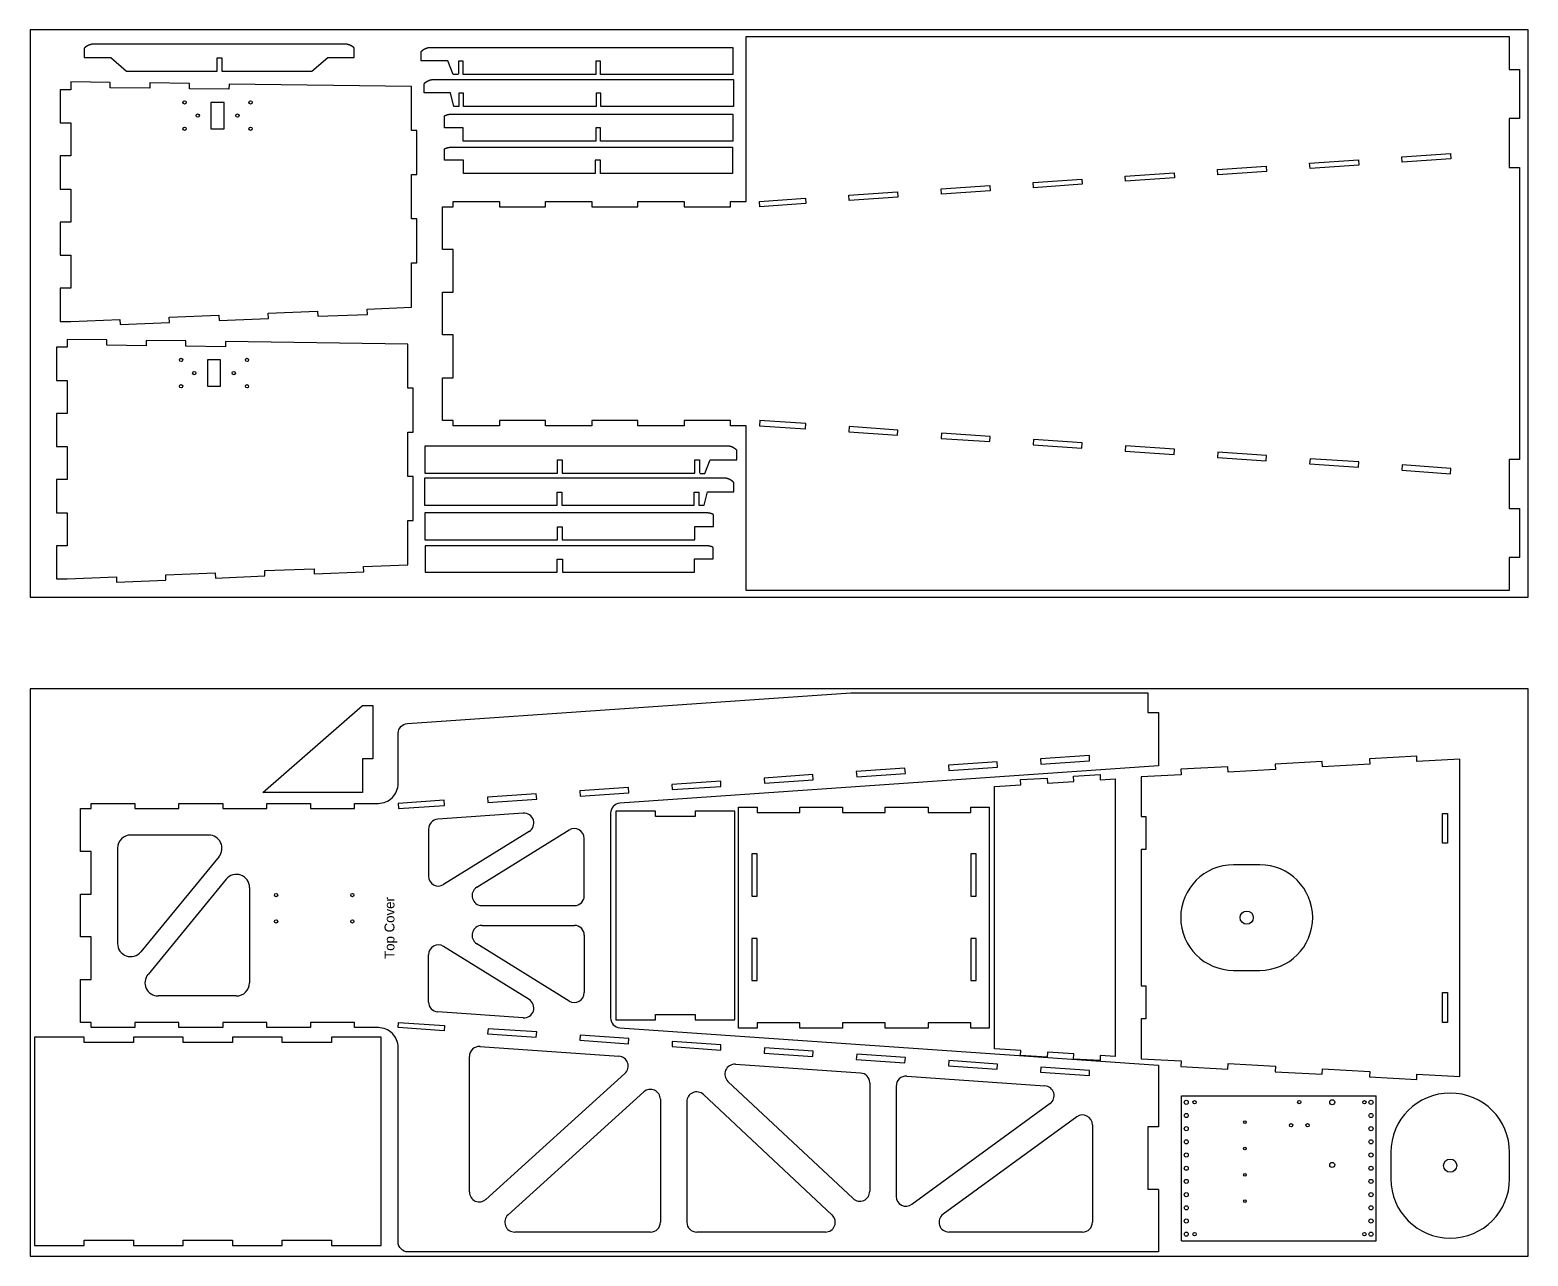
# Model space of a CAD drawing. Header units: inches. Extents: x -572 to -437, y -715 to -380.
# Drawn here: x -571.7 to -458.2, y -563.1 to -470.2 of the extents above; entities that cross this region are included whole.
import ezdxf

# ---------------------------------------------------------------- set-up
doc = ezdxf.new("R2010")
doc.units = ezdxf.units.IN
doc.header["$MEASUREMENT"] = 0
doc.layers.add('pic', color=1, linetype='Continuous')

msp = doc.modelspace()

# ---------------------------------------------------------------- linework, layer by layer
at = {"color": 7, "linetype": 'Continuous', "lineweight": 25}
for p, q in [((-534.31, -529.56), (-540.79, -530.01)), ((-541.49, -530.76), (-541.49, -534.33)), ((-533.86, -530.94), (-540.35, -534.97)), ((-530.84, -530.83), (-537.83, -535.18)), ((-565.05, -532.21), (-565.05, -539.43)), ((-558.14, -531.21), (-564.05, -531.21)), ((-529.69, -535.81), (-529.69, -531.47)), ((-557.36, -532.85), (-563.28, -540.07)), ((-556.83, -534.56), (-562.74, -541.78)), ((-555.05, -535.19), (-555.05, -542.41)), ((-537.44, -536.56), (-530.44, -536.56)), ((-537.44, -538.06), (-530.44, -538.06)), ((-529.69, -538.81), (-529.69, -543.16)), ((-533.86, -543.68), (-540.35, -539.66)), ((-530.84, -543.8), (-537.83, -539.45)), ((-541.49, -543.87), (-541.49, -540.29)), ((-556.05, -543.41), (-561.97, -543.41)), ((-534.31, -545.07), (-540.79, -544.62)), ((-538.39, -558.27), (-538.39, -547.99)), ((-537.59, -547.25), (-527.06, -547.98)), ((-526.61, -549.28), (-537.14, -558.83)), ((-518.24, -548.59), (-508.76, -549.25)), ((-509.32, -558.76), (-518.8, -549.89)), ((-508.06, -550), (-508.06, -558.22)), ((-506.06, -550.24), (-506.06, -558.6)), ((-505.26, -549.49), (-494.79, -550.22)), ((-525.18, -550.68), (-535.46, -560.01)), ((-523.92, -551.24), (-523.92, -560.56)), ((-521.92, -551.43), (-521.92, -560.56)), ((-510.91, -560.02), (-520.66, -550.89)), ((-494.4, -551.57), (-504.87, -559.21)), ((-484.45, -550.97), (-469.7, -550.97)), ((-484.45, -561.97), (-484.45, -550.97)), ((-469.7, -561.97), (-469.7, -550.97)), ((-492.38, -552.58), (-502.5, -559.96)), ((-491.19, -553.18), (-491.19, -560.56)), ((-486.19, -558.08), (-486.99, -558.08)), ((-524.67, -561.31), (-534.96, -561.31)), ((-511.42, -561.31), (-521.17, -561.31)), ((-491.94, -561.31), (-502.06, -561.31)), ((-484.45, -561.97), (-469.7, -561.97))]:
    msp.add_line(p, q, dxfattribs=at)
for points in [[(-459.62, -510.18), (-459.62, -512.68), (-517.42, -512.68), (-517.42, -500.18), (-518.62, -500.18), (-518.62, -499.78), (-522.12, -499.78), (-522.12, -500.18), (-525.62, -500.18), (-525.62, -499.78), (-529.12, -499.78), (-529.12, -500.18), (-532.62, -500.18), (-532.62, -499.78), (-536.12, -499.78), (-536.12, -500.18), (-539.62, -500.18), (-539.62, -499.78), (-540.42, -499.78), (-540.42, -496.54), (-539.62, -496.54), (-539.62, -493.3), (-540.42, -493.3), (-540.42, -490.06), (-539.62, -490.06), (-539.62, -486.82), (-540.42, -486.82), (-540.42, -483.58), (-539.62, -483.58), (-539.62, -483.18), (-536.12, -483.18), (-536.12, -483.58), (-532.62, -483.58), (-532.62, -483.18), (-529.12, -483.18), (-529.12, -483.58), (-525.62, -483.58), (-525.62, -483.18), (-522.12, -483.18), (-522.12, -483.58), (-518.62, -483.58), (-518.62, -483.18), (-517.42, -483.18), (-517.42, -470.68), (-459.62, -470.68), (-459.62, -473.18), (-458.82, -473.18), (-458.82, -476.9), (-459.62, -476.9), (-459.62, -480.62), (-458.82, -480.62), (-458.82, -502.74), (-459.62, -502.74), (-459.62, -506.46), (-458.82, -506.46), (-458.82, -510.18)], [(-557.51, -473.3), (-557.51, -472.3), (-557.16, -472.3), (-557.16, -473.3), (-550.34, -473.3), (-549.12, -472.28), (-547.11, -472.28), (-547.11, -471.56), (-547.12, -471.55), (-547.12, -471.55), (-547.12, -471.55), (-547.13, -471.54), (-547.13, -471.54), (-547.13, -471.54), (-547.13, -471.54), (-547.13, -471.54), (-547.14, -471.53), (-547.14, -471.53), (-547.14, -471.53), (-547.14, -471.53), (-547.15, -471.52), (-547.15, -471.52), (-547.15, -471.52), (-547.15, -471.52), (-547.16, -471.52), (-547.16, -471.51), (-547.16, -471.51), (-547.16, -471.51), (-547.17, -471.51), (-547.17, -471.51), (-547.17, -471.5), (-547.17, -471.5), (-547.18, -471.5), (-547.18, -471.5), (-547.18, -471.49), (-547.18, -471.49), (-547.19, -471.49), (-547.19, -471.49), (-547.19, -471.49), (-547.19, -471.48), (-547.2, -471.48), (-547.2, -471.48), (-547.2, -471.48), (-547.2, -471.48), (-547.21, -471.47), (-547.21, -471.47), (-547.21, -471.47), (-547.21, -471.47), (-547.22, -471.47), (-547.22, -471.46), (-547.22, -471.46), (-547.23, -471.46), (-547.23, -471.46), (-547.23, -471.46), (-547.23, -471.45), (-547.24, -471.45), (-547.24, -471.45), (-547.24, -471.45), (-547.24, -471.45), (-547.25, -471.45), (-547.25, -471.44), (-547.25, -471.44), (-547.25, -471.44), (-547.26, -471.44), (-547.26, -471.44), (-547.26, -471.43), (-547.27, -471.43), (-547.27, -471.43), (-547.27, -471.43), (-547.27, -471.43), (-547.28, -471.43), (-547.28, -471.42), (-547.28, -471.42), (-547.28, -471.42), (-547.29, -471.42), (-547.29, -471.42), (-547.29, -471.41), (-547.3, -471.41), (-547.3, -471.41), (-547.3, -471.41), (-547.3, -471.41), (-547.31, -471.41), (-547.31, -471.4), (-547.31, -471.4), (-547.31, -471.4), (-547.32, -471.4), (-547.32, -471.4), (-547.32, -471.4), (-547.33, -471.39), (-547.33, -471.39), (-547.33, -471.39), (-547.33, -471.39), (-547.34, -471.39), (-547.34, -471.39), (-547.34, -471.39), (-547.35, -471.38), (-547.35, -471.38), (-547.35, -471.38), (-547.35, -471.38), (-547.36, -471.38), (-547.36, -471.38), (-547.36, -471.37), (-547.37, -471.37), (-547.37, -471.37), (-547.37, -471.37), (-547.38, -471.37), (-547.38, -471.37), (-547.38, -471.37), (-547.38, -471.36), (-547.39, -471.36), (-547.39, -471.36), (-547.39, -471.36), (-547.4, -471.36), (-547.4, -471.36), (-547.4, -471.36), (-547.4, -471.35), (-547.41, -471.35), (-547.41, -471.35), (-547.41, -471.35), (-547.42, -471.35), (-547.42, -471.35), (-547.42, -471.35), (-547.43, -471.35), (-547.43, -471.34), (-547.43, -471.34), (-547.43, -471.34), (-547.44, -471.34), (-547.44, -471.34), (-547.45, -471.34), (-547.45, -471.33), (-547.46, -471.33), (-547.46, -471.33), (-547.47, -471.33), (-547.48, -471.32), (-547.48, -471.32), (-547.49, -471.32), (-547.49, -471.32), (-547.5, -471.32), (-547.51, -471.31), (-547.51, -471.31), (-547.52, -471.31), (-547.53, -471.31), (-547.53, -471.31), (-547.54, -471.3), (-547.54, -471.3), (-547.55, -471.3), (-547.56, -471.3), (-547.56, -471.3), (-547.57, -471.29), (-547.58, -471.29), (-547.58, -471.29), (-547.59, -471.29), (-547.59, -471.29), (-547.6, -471.29), (-547.61, -471.28), (-547.61, -471.28), (-547.62, -471.28), (-547.63, -471.28), (-547.63, -471.28), (-547.64, -471.28), (-547.65, -471.28), (-547.65, -471.27), (-547.66, -471.27), (-547.66, -471.27), (-547.67, -471.27), (-547.68, -471.27), (-547.68, -471.27), (-547.69, -471.27), (-547.7, -471.27), (-547.7, -471.27), (-547.71, -471.27), (-547.72, -471.26), (-547.72, -471.26), (-547.73, -471.26), (-547.73, -471.26), (-547.73, -471.26), (-547.74, -471.26), (-547.74, -471.26), (-547.75, -471.26), (-547.75, -471.26), (-547.76, -471.26), (-547.77, -471.26), (-547.77, -471.26), (-547.78, -471.26), (-547.79, -471.26), (-547.79, -471.26), (-547.8, -471.26), (-547.81, -471.26), (-547.81, -471.26), (-547.82, -471.25), (-547.83, -471.25), (-547.83, -471.25), (-547.84, -471.25), (-547.85, -471.25), (-547.85, -471.25), (-547.86, -471.25), (-547.87, -471.25), (-547.87, -471.25), (-566.8, -471.25), (-566.81, -471.25), (-566.82, -471.25), (-566.82, -471.25), (-566.83, -471.25), (-566.84, -471.25), (-566.84, -471.25), (-566.85, -471.25), (-566.86, -471.25), (-566.86, -471.26), (-566.87, -471.26), (-566.87, -471.26), (-566.88, -471.26), (-566.88, -471.26), (-566.88, -471.26), (-566.89, -471.26), (-566.89, -471.26), (-566.89, -471.26), (-566.9, -471.26), (-566.9, -471.26), (-566.9, -471.26), (-566.91, -471.26), (-566.91, -471.26), (-566.91, -471.26), (-566.92, -471.26), (-566.92, -471.26), (-566.92, -471.26), (-566.93, -471.26), (-566.93, -471.26), (-566.93, -471.26), (-566.94, -471.26), (-566.94, -471.26), (-566.94, -471.26), (-566.95, -471.26), (-566.95, -471.26), (-566.95, -471.26), (-566.96, -471.26), (-566.96, -471.26), (-566.96, -471.26), (-566.97, -471.27), (-566.97, -471.27), (-566.97, -471.27), (-566.98, -471.27), (-566.98, -471.27), (-566.98, -471.27), (-566.98, -471.27), (-566.99, -471.27), (-566.99, -471.27), (-566.99, -471.27), (-567, -471.27), (-567, -471.27), (-567, -471.27), (-567.01, -471.27), (-567.01, -471.27), (-567.01, -471.27), (-567.02, -471.27), (-567.02, -471.27), (-567.02, -471.28), (-567.03, -471.28), (-567.03, -471.28), (-567.03, -471.28), (-567.04, -471.28), (-567.04, -471.28), (-567.04, -471.28), (-567.05, -471.28), (-567.05, -471.28), (-567.05, -471.28), (-567.06, -471.28), (-567.06, -471.28), (-567.06, -471.28), (-567.07, -471.28), (-567.07, -471.29), (-567.07, -471.29), (-567.08, -471.29), (-567.08, -471.29), (-567.08, -471.29), (-567.09, -471.29), (-567.09, -471.29), (-567.09, -471.29), (-567.1, -471.29), (-567.1, -471.29), (-567.1, -471.29), (-567.11, -471.29), (-567.11, -471.3), (-567.11, -471.3), (-567.12, -471.3), (-567.12, -471.3), (-567.12, -471.3), (-567.13, -471.3), (-567.13, -471.3), (-567.13, -471.3), (-567.14, -471.3), (-567.14, -471.3), (-567.14, -471.31), (-567.14, -471.31), (-567.15, -471.31), (-567.15, -471.31), (-567.15, -471.31), (-567.16, -471.31), (-567.16, -471.31), (-567.16, -471.31), (-567.17, -471.31), (-567.17, -471.31), (-567.17, -471.32), (-567.18, -471.32), (-567.18, -471.32), (-567.18, -471.32), (-567.19, -471.32), (-567.19, -471.32), (-567.19, -471.32), (-567.2, -471.32), (-567.2, -471.32), (-567.2, -471.33), (-567.21, -471.33), (-567.21, -471.33), (-567.21, -471.33), (-567.21, -471.33), (-567.22, -471.33), (-567.22, -471.33), (-567.22, -471.33), (-567.23, -471.34), (-567.23, -471.34), (-567.23, -471.34), (-567.24, -471.34), (-567.24, -471.34), (-567.24, -471.34), (-567.25, -471.34), (-567.25, -471.35), (-567.25, -471.35), (-567.26, -471.35), (-567.26, -471.35), (-567.26, -471.35), (-567.26, -471.35), (-567.27, -471.35), (-567.27, -471.35), (-567.27, -471.36), (-567.28, -471.36), (-567.28, -471.36), (-567.28, -471.36), (-567.29, -471.36), (-567.29, -471.36), (-567.29, -471.36), (-567.29, -471.37), (-567.3, -471.37), (-567.3, -471.37), (-567.3, -471.37), (-567.31, -471.37), (-567.31, -471.37), (-567.31, -471.38), (-567.32, -471.38), (-567.32, -471.38), (-567.32, -471.38), (-567.32, -471.38), (-567.33, -471.38), (-567.33, -471.39), (-567.33, -471.39), (-567.34, -471.39), (-567.34, -471.39), (-567.34, -471.39), (-567.35, -471.39), (-567.35, -471.39), (-567.35, -471.4), (-567.35, -471.4), (-567.36, -471.4), (-567.36, -471.4), (-567.36, -471.4), (-567.37, -471.41), (-567.37, -471.41), (-567.37, -471.41), (-567.37, -471.41), (-567.38, -471.41), (-567.38, -471.41), (-567.38, -471.42), (-567.39, -471.42), (-567.39, -471.42), (-567.39, -471.42), (-567.39, -471.42), (-567.4, -471.42), (-567.4, -471.43), (-567.4, -471.43), (-567.41, -471.43), (-567.41, -471.43), (-567.41, -471.43), (-567.41, -471.44), (-567.42, -471.44), (-567.42, -471.44), (-567.42, -471.44), (-567.43, -471.44), (-567.43, -471.45), (-567.43, -471.45), (-567.43, -471.45), (-567.44, -471.45), (-567.44, -471.45), (-567.44, -471.46), (-567.44, -471.46), (-567.45, -471.46), (-567.45, -471.46), (-567.45, -471.46), (-567.46, -471.47), (-567.46, -471.47), (-567.46, -471.47), (-567.46, -471.47), (-567.47, -471.47), (-567.47, -471.48), (-567.47, -471.48), (-567.47, -471.48), (-567.48, -471.48), (-567.48, -471.48), (-567.48, -471.49), (-567.48, -471.49), (-567.49, -471.49), (-567.49, -471.49), (-567.49, -471.49), (-567.5, -471.5), (-567.5, -471.5), (-567.5, -471.5), (-567.5, -471.5), (-567.51, -471.51), (-567.51, -471.51), (-567.51, -471.51), (-567.51, -471.51), (-567.52, -471.51), (-567.52, -471.52), (-567.52, -471.52), (-567.52, -471.52), (-567.53, -471.52), (-567.53, -471.53), (-567.53, -471.53), (-567.53, -471.53), (-567.54, -471.53), (-567.54, -471.53), (-567.54, -471.54), (-567.54, -471.54), (-567.55, -471.54), (-567.55, -471.54), (-567.55, -471.55), (-567.55, -471.55), (-567.56, -471.55), (-567.56, -471.55), (-567.56, -471.56), (-567.56, -471.56), (-567.56, -471.56), (-567.57, -471.56), (-567.57, -471.57), (-567.57, -471.57), (-567.57, -471.57), (-567.58, -471.57), (-567.59, -471.58), (-567.59, -472.28), (-565.57, -472.28), (-564.36, -473.3)], [(-559.61, -474.64), (-559.6, -474.24), (-562.6, -474.2), (-562.6, -474.6), (-565.6, -474.56), (-565.6, -474.16), (-568.6, -474.12), (-568.6, -474.72), (-569.4, -474.72), (-569.4, -477.23), (-568.6, -477.23), (-568.6, -479.73), (-569.4, -479.73), (-569.4, -482.24), (-568.6, -482.24), (-568.6, -484.75), (-569.4, -484.75), (-569.4, -487.26), (-568.6, -487.26), (-568.6, -489.76), (-569.4, -489.76), (-569.4, -492.27), (-568.6, -492.27), (-564.87, -492.12), (-564.86, -492.52), (-561.11, -492.36), (-561.13, -491.96), (-557.38, -491.81), (-557.36, -492.2), (-553.62, -492.05), (-553.63, -491.65), (-549.89, -491.49), (-549.87, -491.89), (-546.12, -491.74), (-546.14, -491.34), (-542.78, -491.2), (-542.78, -487.84), (-542.38, -487.84), (-542.38, -484.5), (-542.78, -484.5), (-542.78, -481.15), (-542.38, -481.15), (-542.38, -477.81), (-542.78, -477.81), (-542.78, -474.47), (-556.6, -474.28), (-556.61, -474.68)], [(-539.18, -474.98), (-539.18, -475.98), (-539.57, -475.98), (-539.82, -474.96), (-541.82, -474.96), (-541.82, -474.27), (-541.82, -474.26), (-541.81, -474.26), (-541.81, -474.25), (-541.81, -474.25), (-541.81, -474.25), (-541.8, -474.25), (-541.8, -474.24), (-541.8, -474.24), (-541.8, -474.24), (-541.8, -474.24), (-541.79, -474.23), (-541.79, -474.23), (-541.79, -474.23), (-541.79, -474.23), (-541.78, -474.22), (-541.78, -474.22), (-541.78, -474.22), (-541.78, -474.22), (-541.77, -474.22), (-541.77, -474.21), (-541.77, -474.21), (-541.77, -474.21), (-541.77, -474.21), (-541.76, -474.2), (-541.76, -474.2), (-541.76, -474.2), (-541.76, -474.2), (-541.75, -474.19), (-541.75, -474.19), (-541.75, -474.19), (-541.75, -474.19), (-541.74, -474.19), (-541.74, -474.18), (-541.74, -474.18), (-541.74, -474.18), (-541.73, -474.18), (-541.73, -474.17), (-541.73, -474.17), (-541.73, -474.17), (-541.72, -474.17), (-541.72, -474.17), (-541.72, -474.16), (-541.72, -474.16), (-541.71, -474.16), (-541.71, -474.16), (-541.71, -474.16), (-541.71, -474.15), (-541.7, -474.15), (-541.7, -474.15), (-541.7, -474.15), (-541.7, -474.15), (-541.69, -474.14), (-541.69, -474.14), (-541.69, -474.14), (-541.69, -474.14), (-541.68, -474.14), (-541.68, -474.13), (-541.68, -474.13), (-541.67, -474.13), (-541.67, -474.13), (-541.67, -474.13), (-541.67, -474.12), (-541.66, -474.12), (-541.66, -474.12), (-541.66, -474.12), (-541.66, -474.12), (-541.65, -474.11), (-541.65, -474.11), (-541.65, -474.11), (-541.65, -474.11), (-541.64, -474.11), (-541.64, -474.1), (-541.64, -474.1), (-541.63, -474.1), (-541.63, -474.1), (-541.63, -474.1), (-541.63, -474.09), (-541.62, -474.09), (-541.62, -474.09), (-541.62, -474.09), (-541.62, -474.09), (-541.61, -474.09), (-541.61, -474.08), (-541.61, -474.08), (-541.6, -474.08), (-541.6, -474.08), (-541.6, -474.08), (-541.6, -474.08), (-541.59, -474.07), (-541.59, -474.07), (-541.59, -474.07), (-541.58, -474.07), (-541.58, -474.07), (-541.58, -474.07), (-541.58, -474.06), (-541.57, -474.06), (-541.57, -474.06), (-541.57, -474.06), (-541.56, -474.06), (-541.56, -474.06), (-541.56, -474.05), (-541.56, -474.05), (-541.55, -474.05), (-541.55, -474.05), (-541.55, -474.05), (-541.54, -474.05), (-541.54, -474.04), (-541.54, -474.04), (-541.54, -474.04), (-541.53, -474.04), (-541.53, -474.04), (-541.53, -474.04), (-541.52, -474.04), (-541.52, -474.03), (-541.52, -474.03), (-541.52, -474.03), (-541.51, -474.03), (-541.51, -474.03), (-541.51, -474.03), (-541.5, -474.03), (-541.5, -474.02), (-541.5, -474.02), (-541.49, -474.02), (-541.49, -474.02), (-541.49, -474.02), (-541.49, -474.02), (-541.48, -474.02), (-541.48, -474.01), (-541.48, -474.01), (-541.47, -474.01), (-541.47, -474.01), (-541.47, -474.01), (-541.46, -474.01), (-541.46, -474.01), (-541.46, -474), (-541.46, -474), (-541.45, -474), (-541.45, -474), (-541.45, -474), (-541.44, -474), (-541.44, -474), (-541.44, -474), (-541.43, -474), (-541.43, -473.99), (-541.43, -473.99), (-541.42, -473.99), (-541.42, -473.99), (-541.42, -473.99), (-541.42, -473.99), (-541.41, -473.99), (-541.41, -473.99), (-541.41, -473.98), (-541.4, -473.98), (-541.4, -473.98), (-541.4, -473.98), (-541.39, -473.98), (-541.39, -473.98), (-541.39, -473.98), (-541.38, -473.98), (-541.38, -473.98), (-541.38, -473.98), (-541.37, -473.97), (-541.37, -473.97), (-541.37, -473.97), (-541.37, -473.97), (-541.36, -473.97), (-541.36, -473.97), (-541.36, -473.97), (-541.35, -473.97), (-541.35, -473.97), (-541.35, -473.97), (-541.34, -473.96), (-541.34, -473.96), (-541.34, -473.96), (-541.33, -473.96), (-541.33, -473.96), (-541.33, -473.96), (-541.32, -473.96), (-541.32, -473.96), (-541.32, -473.96), (-541.31, -473.96), (-541.31, -473.96), (-541.31, -473.96), (-541.3, -473.95), (-541.3, -473.95), (-541.3, -473.95), (-541.3, -473.95), (-541.29, -473.95), (-541.29, -473.95), (-541.29, -473.95), (-541.28, -473.95), (-541.28, -473.95), (-541.28, -473.95), (-541.27, -473.95), (-541.27, -473.95), (-541.27, -473.95), (-541.26, -473.95), (-541.26, -473.94), (-541.26, -473.94), (-541.25, -473.94), (-541.25, -473.94), (-541.25, -473.94), (-541.24, -473.94), (-541.24, -473.94), (-541.24, -473.94), (-541.23, -473.94), (-541.23, -473.94), (-541.23, -473.94), (-541.22, -473.94), (-541.22, -473.94), (-541.22, -473.94), (-541.21, -473.94), (-541.21, -473.94), (-541.21, -473.94), (-541.2, -473.94), (-541.2, -473.94), (-541.2, -473.93), (-541.19, -473.93), (-541.19, -473.93), (-541.19, -473.93), (-541.18, -473.93), (-541.18, -473.93), (-541.18, -473.93), (-541.17, -473.93), (-541.17, -473.93), (-541.17, -473.93), (-541.17, -473.93), (-541.16, -473.93), (-541.16, -473.93), (-541.16, -473.93), (-541.15, -473.93), (-541.15, -473.93), (-541.15, -473.93), (-541.14, -473.93), (-541.14, -473.93), (-541.14, -473.93), (-541.13, -473.93), (-541.13, -473.93), (-541.13, -473.93), (-541.12, -473.93), (-541.12, -473.93), (-541.12, -473.93), (-541.11, -473.93), (-541.11, -473.93), (-541.11, -473.93), (-541.1, -473.93), (-541.1, -473.93), (-541.1, -473.93), (-541.09, -473.93), (-541.09, -473.93), (-541.09, -473.93), (-541.08, -473.93), (-541.08, -473.93), (-541.08, -473.93), (-541.07, -473.93), (-541.07, -473.93), (-518.38, -473.93), (-518.38, -475.98), (-528.43, -475.98), (-528.43, -474.98), (-528.78, -474.98), (-528.78, -475.98), (-538.83, -475.98), (-538.83, -474.98)], [(-557.97, -475.67), (-557.97, -477.67), (-556.97, -477.67), (-556.97, -475.67)], [(-528.82, -477.61), (-528.82, -478.61), (-538.87, -478.61), (-538.87, -477.59), (-540.29, -477.59), (-540.29, -476.7), (-540.28, -476.69), (-540.27, -476.69), (-540.27, -476.69), (-540.27, -476.69), (-540.26, -476.68), (-540.26, -476.68), (-540.25, -476.68), (-540.25, -476.68), (-540.25, -476.68), (-540.24, -476.68), (-540.24, -476.67), (-540.24, -476.67), (-540.23, -476.67), (-540.23, -476.67), (-540.23, -476.67), (-540.22, -476.66), (-540.22, -476.66), (-540.21, -476.66), (-540.21, -476.66), (-540.21, -476.66), (-540.2, -476.65), (-540.2, -476.65), (-540.2, -476.65), (-540.19, -476.65), (-540.19, -476.65), (-540.18, -476.65), (-540.18, -476.64), (-540.18, -476.64), (-540.17, -476.64), (-540.17, -476.64), (-540.16, -476.64), (-540.16, -476.64), (-540.16, -476.64), (-540.15, -476.63), (-540.15, -476.63), (-540.15, -476.63), (-540.14, -476.63), (-540.14, -476.63), (-540.13, -476.63), (-540.13, -476.62), (-540.13, -476.62), (-540.12, -476.62), (-540.12, -476.62), (-540.11, -476.62), (-540.11, -476.62), (-540.11, -476.62), (-540.1, -476.61), (-540.1, -476.61), (-540.09, -476.61), (-540.09, -476.61), (-540.09, -476.61), (-540.08, -476.61), (-540.08, -476.61), (-540.08, -476.61), (-540.07, -476.6), (-540.07, -476.6), (-540.06, -476.6), (-540.06, -476.6), (-540.06, -476.6), (-540.05, -476.6), (-540.05, -476.6), (-540.04, -476.6), (-540.04, -476.6), (-540.04, -476.59), (-540.03, -476.59), (-540.03, -476.59), (-540.02, -476.59), (-540.02, -476.59), (-540.02, -476.59), (-540.01, -476.59), (-540.01, -476.59), (-540, -476.59), (-540, -476.59), (-540, -476.58), (-539.99, -476.58), (-539.99, -476.58), (-539.98, -476.58), (-539.98, -476.58), (-539.97, -476.58), (-539.97, -476.58), (-539.97, -476.58), (-539.96, -476.58), (-539.96, -476.58), (-539.95, -476.58), (-539.95, -476.58), (-539.95, -476.57), (-539.94, -476.57), (-539.94, -476.57), (-539.93, -476.57), (-539.93, -476.57), (-539.93, -476.57), (-539.92, -476.57), (-539.92, -476.57), (-539.91, -476.57), (-539.91, -476.57), (-539.91, -476.57), (-539.9, -476.57), (-539.9, -476.57), (-539.89, -476.57), (-539.89, -476.57), (-539.88, -476.57), (-539.88, -476.57), (-539.88, -476.56), (-539.87, -476.56), (-539.87, -476.56), (-539.86, -476.56), (-539.86, -476.56), (-539.86, -476.56), (-539.85, -476.56), (-539.85, -476.56), (-539.84, -476.56), (-539.84, -476.56), (-539.83, -476.56), (-539.83, -476.56), (-539.83, -476.56), (-539.82, -476.56), (-539.82, -476.56), (-539.81, -476.56), (-539.81, -476.56), (-539.81, -476.56), (-539.8, -476.56), (-539.8, -476.56), (-539.79, -476.56), (-539.79, -476.56), (-539.78, -476.56), (-539.78, -476.56), (-539.78, -476.56), (-539.77, -476.56), (-518.42, -476.56), (-518.42, -478.61), (-528.47, -478.61), (-528.47, -477.61)], [(-528.85, -480.06), (-528.85, -481.06), (-538.85, -481.06), (-538.85, -480.04), (-540.27, -480.04), (-540.27, -479.19), (-540.26, -479.19), (-540.26, -479.19), (-540.26, -479.19), (-540.25, -479.19), (-540.25, -479.18), (-540.25, -479.18), (-540.24, -479.18), (-540.24, -479.18), (-540.24, -479.18), (-540.23, -479.18), (-540.23, -479.17), (-540.22, -479.17), (-540.22, -479.17), (-540.22, -479.17), (-540.21, -479.17), (-540.21, -479.16), (-540.21, -479.16), (-540.2, -479.16), (-540.2, -479.16), (-540.2, -479.16), (-540.19, -479.16), (-540.19, -479.15), (-540.18, -479.15), (-540.18, -479.15), (-540.18, -479.15), (-540.17, -479.15), (-540.17, -479.15), (-540.17, -479.14), (-540.16, -479.14), (-540.16, -479.14), (-540.16, -479.14), (-540.15, -479.14), (-540.15, -479.14), (-540.14, -479.13), (-540.14, -479.13), (-540.14, -479.13), (-540.13, -479.13), (-540.13, -479.13), (-540.13, -479.13), (-540.12, -479.13), (-540.12, -479.12), (-540.11, -479.12), (-540.11, -479.12), (-540.11, -479.12), (-540.1, -479.12), (-540.1, -479.12), (-540.09, -479.12), (-540.09, -479.11), (-540.09, -479.11), (-540.08, -479.11), (-540.08, -479.11), (-540.08, -479.11), (-540.07, -479.11), (-540.07, -479.11), (-540.06, -479.11), (-540.06, -479.1), (-540.06, -479.1), (-540.05, -479.1), (-540.05, -479.1), (-540.04, -479.1), (-540.04, -479.1), (-540.04, -479.1), (-540.03, -479.1), (-540.03, -479.1), (-540.02, -479.09), (-540.02, -479.09), (-540.02, -479.09), (-540.01, -479.09), (-540.01, -479.09), (-540.01, -479.09), (-540, -479.09), (-540, -479.09), (-539.99, -479.09), (-539.99, -479.09), (-539.99, -479.09), (-539.98, -479.08), (-539.98, -479.08), (-539.97, -479.08), (-539.97, -479.08), (-539.97, -479.08), (-539.96, -479.08), (-539.96, -479.08), (-539.95, -479.08), (-539.95, -479.08), (-539.95, -479.08), (-539.94, -479.08), (-539.94, -479.08), (-539.93, -479.08), (-539.93, -479.07), (-539.93, -479.07), (-539.92, -479.07), (-539.92, -479.07), (-539.91, -479.07), (-539.91, -479.07), (-539.91, -479.07), (-539.9, -479.07), (-539.9, -479.07), (-539.89, -479.07), (-539.89, -479.07), (-539.89, -479.07), (-539.88, -479.07), (-539.88, -479.07), (-539.87, -479.07), (-539.87, -479.07), (-539.87, -479.07), (-539.86, -479.07), (-539.86, -479.07), (-539.85, -479.07), (-539.85, -479.07), (-539.85, -479.07), (-539.84, -479.06), (-539.84, -479.06), (-539.83, -479.06), (-539.83, -479.06), (-539.83, -479.06), (-539.82, -479.06), (-539.82, -479.06), (-539.81, -479.06), (-539.81, -479.06), (-539.8, -479.06), (-539.8, -479.06), (-539.8, -479.06), (-539.79, -479.06), (-539.79, -479.06), (-539.78, -479.06), (-539.78, -479.06), (-539.78, -479.06), (-539.77, -479.06), (-518.45, -479.06), (-518.45, -481.06), (-528.45, -481.06), (-528.45, -480.06)], [(-474.7, -480.68), (-474.73, -480.29), (-471.04, -480.03), (-471.01, -480.43)], [(-467.75, -479.8), (-464.06, -479.54), (-464.03, -479.94), (-467.72, -480.2)], [(-488.67, -481.65), (-488.7, -481.26), (-485, -481), (-484.97, -481.4)], [(-481.71, -480.77), (-478.02, -480.51), (-477.99, -480.91), (-481.68, -481.17)], [(-502.63, -482.62), (-502.66, -482.23), (-498.97, -481.97), (-498.94, -482.37)], [(-495.65, -482.14), (-495.68, -481.74), (-491.98, -481.48), (-491.96, -481.88)], [(-509.62, -483.11), (-509.64, -482.71), (-505.95, -482.45), (-505.92, -482.85)], [(-559.88, -494.16), (-559.87, -493.76), (-562.88, -493.72), (-562.88, -494.12), (-565.87, -494.08), (-565.87, -493.68), (-568.87, -493.64), (-568.87, -494.24), (-569.67, -494.24), (-569.67, -496.75), (-568.87, -496.75), (-568.87, -499.26), (-569.67, -499.26), (-569.67, -501.76), (-568.87, -501.76), (-568.87, -504.27), (-569.67, -504.27), (-569.67, -506.78), (-568.87, -506.78), (-568.87, -509.29), (-569.67, -509.29), (-569.67, -511.79), (-568.87, -511.79), (-565.14, -511.64), (-565.13, -512.04), (-561.38, -511.88), (-561.4, -511.48), (-557.65, -511.33), (-557.63, -511.73), (-553.89, -511.57), (-553.9, -511.17), (-550.16, -511.02), (-550.14, -511.42), (-546.39, -511.26), (-546.41, -510.86), (-543.05, -510.72), (-543.05, -507.36), (-542.65, -507.36), (-542.65, -504.02), (-543.05, -504.02), (-543.05, -500.68), (-542.65, -500.68), (-542.65, -497.33), (-543.05, -497.33), (-543.05, -493.99), (-556.87, -493.8), (-556.88, -494.2)], [(-558.24, -495.19), (-558.24, -497.19), (-557.24, -497.19), (-557.24, -495.19)], [(-509.62, -500.25), (-509.64, -500.65), (-505.95, -500.91), (-505.92, -500.51)], [(-502.63, -500.74), (-502.66, -501.14), (-498.97, -501.39), (-498.94, -500.99)], [(-495.65, -501.22), (-495.68, -501.62), (-491.98, -501.88), (-491.96, -501.48)], [(-488.67, -501.71), (-488.7, -502.11), (-485, -502.36), (-484.97, -501.96)], [(-481.71, -502.59), (-478.02, -502.85), (-477.99, -502.45), (-481.68, -502.19)], [(-474.7, -502.68), (-474.73, -503.08), (-471.04, -503.33), (-471.01, -502.93)], [(-467.75, -503.56), (-464.06, -503.82), (-464.03, -503.42), (-467.72, -503.16)], [(-521, -505.21), (-521, -506.21), (-520.61, -506.21), (-520.36, -505.19), (-518.36, -505.19), (-518.36, -504.5), (-518.36, -504.49), (-518.37, -504.49), (-518.37, -504.48), (-518.37, -504.48), (-518.37, -504.48), (-518.38, -504.48), (-518.38, -504.47), (-518.38, -504.47), (-518.38, -504.47), (-518.38, -504.47), (-518.39, -504.46), (-518.39, -504.46), (-518.39, -504.46), (-518.39, -504.46), (-518.4, -504.46), (-518.4, -504.45), (-518.4, -504.45), (-518.4, -504.45), (-518.41, -504.45), (-518.41, -504.44), (-518.41, -504.44), (-518.41, -504.44), (-518.42, -504.44), (-518.42, -504.43), (-518.42, -504.43), (-518.42, -504.43), (-518.42, -504.43), (-518.43, -504.43), (-518.43, -504.42), (-518.43, -504.42), (-518.43, -504.42), (-518.44, -504.42), (-518.44, -504.41), (-518.44, -504.41), (-518.44, -504.41), (-518.45, -504.41), (-518.45, -504.41), (-518.45, -504.4), (-518.45, -504.4), (-518.46, -504.4), (-518.46, -504.4), (-518.46, -504.39), (-518.46, -504.39), (-518.47, -504.39), (-518.47, -504.39), (-518.47, -504.39), (-518.47, -504.38), (-518.48, -504.38), (-518.48, -504.38), (-518.48, -504.38), (-518.48, -504.38), (-518.49, -504.37), (-518.49, -504.37), (-518.49, -504.37), (-518.5, -504.37), (-518.5, -504.37), (-518.5, -504.36), (-518.5, -504.36), (-518.51, -504.36), (-518.51, -504.36), (-518.51, -504.36), (-518.51, -504.35), (-518.52, -504.35), (-518.52, -504.35), (-518.52, -504.35), (-518.52, -504.35), (-518.53, -504.34), (-518.53, -504.34), (-518.53, -504.34), (-518.53, -504.34), (-518.54, -504.34), (-518.54, -504.33), (-518.54, -504.33), (-518.55, -504.33), (-518.55, -504.33), (-518.55, -504.33), (-518.55, -504.33), (-518.56, -504.32), (-518.56, -504.32), (-518.56, -504.32), (-518.56, -504.32), (-518.57, -504.32), (-518.57, -504.31), (-518.57, -504.31), (-518.58, -504.31), (-518.58, -504.31), (-518.58, -504.31), (-518.58, -504.31), (-518.59, -504.3), (-518.59, -504.3), (-518.59, -504.3), (-518.6, -504.3), (-518.6, -504.3), (-518.6, -504.3), (-518.6, -504.29), (-518.61, -504.29), (-518.61, -504.29), (-518.61, -504.29), (-518.62, -504.29), (-518.62, -504.29), (-518.62, -504.28), (-518.62, -504.28), (-518.63, -504.28), (-518.63, -504.28), (-518.63, -504.28), (-518.64, -504.28), (-518.64, -504.27), (-518.64, -504.27), (-518.64, -504.27), (-518.65, -504.27), (-518.65, -504.27), (-518.65, -504.27), (-518.66, -504.27), (-518.66, -504.26), (-518.66, -504.26), (-518.66, -504.26), (-518.67, -504.26), (-518.67, -504.26), (-518.67, -504.26), (-518.68, -504.26), (-518.68, -504.25), (-518.68, -504.25), (-518.69, -504.25), (-518.69, -504.25), (-518.69, -504.25), (-518.69, -504.25), (-518.7, -504.25), (-518.7, -504.24), (-518.7, -504.24), (-518.71, -504.24), (-518.71, -504.24), (-518.71, -504.24), (-518.72, -504.24), (-518.72, -504.24), (-518.72, -504.24), (-518.72, -504.23), (-518.73, -504.23), (-518.73, -504.23), (-518.73, -504.23), (-518.74, -504.23), (-518.74, -504.23), (-518.74, -504.23), (-518.75, -504.23), (-518.75, -504.22), (-518.75, -504.22), (-518.76, -504.22), (-518.76, -504.22), (-518.76, -504.22), (-518.76, -504.22), (-518.77, -504.22), (-518.77, -504.22), (-518.77, -504.22), (-518.78, -504.21), (-518.78, -504.21), (-518.78, -504.21), (-518.79, -504.21), (-518.79, -504.21), (-518.79, -504.21), (-518.8, -504.21), (-518.8, -504.21), (-518.8, -504.21), (-518.81, -504.2), (-518.81, -504.2), (-518.81, -504.2), (-518.81, -504.2), (-518.82, -504.2), (-518.82, -504.2), (-518.82, -504.2), (-518.83, -504.2), (-518.83, -504.2), (-518.83, -504.2), (-518.84, -504.2), (-518.84, -504.19), (-518.84, -504.19), (-518.85, -504.19), (-518.85, -504.19), (-518.85, -504.19), (-518.86, -504.19), (-518.86, -504.19), (-518.86, -504.19), (-518.87, -504.19), (-518.87, -504.19), (-518.87, -504.19), (-518.88, -504.19), (-518.88, -504.18), (-518.88, -504.18), (-518.88, -504.18), (-518.89, -504.18), (-518.89, -504.18), (-518.89, -504.18), (-518.9, -504.18), (-518.9, -504.18), (-518.9, -504.18), (-518.91, -504.18), (-518.91, -504.18), (-518.91, -504.18), (-518.92, -504.18), (-518.92, -504.18), (-518.92, -504.17), (-518.93, -504.17), (-518.93, -504.17), (-518.93, -504.17), (-518.94, -504.17), (-518.94, -504.17), (-518.94, -504.17), (-518.95, -504.17), (-518.95, -504.17), (-518.95, -504.17), (-518.96, -504.17), (-518.96, -504.17), (-518.96, -504.17), (-518.97, -504.17), (-518.97, -504.17), (-518.97, -504.17), (-518.98, -504.17), (-518.98, -504.17), (-518.98, -504.17), (-518.99, -504.17), (-518.99, -504.16), (-518.99, -504.16), (-519, -504.16), (-519, -504.16), (-519, -504.16), (-519.01, -504.16), (-519.01, -504.16), (-519.01, -504.16), (-519.02, -504.16), (-519.02, -504.16), (-519.02, -504.16), (-519.03, -504.16), (-519.03, -504.16), (-519.03, -504.16), (-519.03, -504.16), (-519.04, -504.16), (-519.04, -504.16), (-519.04, -504.16), (-519.05, -504.16), (-519.05, -504.16), (-519.05, -504.16), (-519.06, -504.16), (-519.06, -504.16), (-519.06, -504.16), (-519.07, -504.16), (-519.07, -504.16), (-519.07, -504.16), (-519.08, -504.16), (-519.08, -504.16), (-519.08, -504.16), (-519.09, -504.16), (-519.09, -504.16), (-519.09, -504.16), (-519.1, -504.16), (-519.1, -504.16), (-519.1, -504.16), (-519.11, -504.16), (-519.11, -504.16), (-541.8, -504.16), (-541.8, -506.21), (-531.75, -506.21), (-531.75, -505.21), (-531.4, -505.21), (-531.4, -506.21), (-521.35, -506.21), (-521.35, -505.21)], [(-531.36, -507.84), (-531.36, -508.84), (-521.31, -508.84), (-521.31, -507.82), (-519.89, -507.82), (-519.89, -506.93), (-519.9, -506.92), (-519.91, -506.92), (-519.91, -506.92), (-519.91, -506.92), (-519.92, -506.92), (-519.92, -506.91), (-519.93, -506.91), (-519.93, -506.91), (-519.93, -506.91), (-519.94, -506.91), (-519.94, -506.9), (-519.94, -506.9), (-519.95, -506.9), (-519.95, -506.9), (-519.96, -506.9), (-519.96, -506.89), (-519.96, -506.89), (-519.97, -506.89), (-519.97, -506.89), (-519.97, -506.89), (-519.98, -506.89), (-519.98, -506.88), (-519.99, -506.88), (-519.99, -506.88), (-519.99, -506.88), (-520, -506.88), (-520, -506.88), (-520, -506.87), (-520.01, -506.87), (-520.01, -506.87), (-520.02, -506.87), (-520.02, -506.87), (-520.02, -506.87), (-520.03, -506.86), (-520.03, -506.86), (-520.03, -506.86), (-520.04, -506.86), (-520.04, -506.86), (-520.05, -506.86), (-520.05, -506.86), (-520.05, -506.85), (-520.06, -506.85), (-520.06, -506.85), (-520.07, -506.85), (-520.07, -506.85), (-520.07, -506.85), (-520.08, -506.85), (-520.08, -506.84), (-520.09, -506.84), (-520.09, -506.84), (-520.09, -506.84), (-520.1, -506.84), (-520.1, -506.84), (-520.11, -506.84), (-520.11, -506.84), (-520.11, -506.83), (-520.12, -506.83), (-520.12, -506.83), (-520.12, -506.83), (-520.13, -506.83), (-520.13, -506.83), (-520.14, -506.83), (-520.14, -506.83), (-520.14, -506.82), (-520.15, -506.82), (-520.15, -506.82), (-520.16, -506.82), (-520.16, -506.82), (-520.16, -506.82), (-520.17, -506.82), (-520.17, -506.82), (-520.18, -506.82), (-520.18, -506.82), (-520.19, -506.81), (-520.19, -506.81), (-520.19, -506.81), (-520.2, -506.81), (-520.2, -506.81), (-520.21, -506.81), (-520.21, -506.81), (-520.21, -506.81), (-520.22, -506.81), (-520.22, -506.81), (-520.23, -506.81), (-520.23, -506.81), (-520.23, -506.81), (-520.24, -506.8), (-520.24, -506.8), (-520.25, -506.8), (-520.25, -506.8), (-520.25, -506.8), (-520.26, -506.8), (-520.26, -506.8), (-520.27, -506.8), (-520.27, -506.8), (-520.27, -506.8), (-520.28, -506.8), (-520.28, -506.8), (-520.29, -506.8), (-520.29, -506.8), (-520.3, -506.8), (-520.3, -506.8), (-520.3, -506.8), (-520.31, -506.8), (-520.31, -506.79), (-520.32, -506.79), (-520.32, -506.79), (-520.32, -506.79), (-520.33, -506.79), (-520.33, -506.79), (-520.34, -506.79), (-520.34, -506.79), (-520.35, -506.79), (-520.35, -506.79), (-520.35, -506.79), (-520.36, -506.79), (-520.36, -506.79), (-520.37, -506.79), (-520.37, -506.79), (-520.37, -506.79), (-520.38, -506.79), (-520.38, -506.79), (-520.39, -506.79), (-520.39, -506.79), (-520.4, -506.79), (-520.4, -506.79), (-520.4, -506.79), (-520.41, -506.79), (-541.76, -506.79), (-541.76, -508.84), (-531.71, -508.84), (-531.71, -507.84)], [(-531.33, -510.29), (-531.33, -511.29), (-521.33, -511.29), (-521.33, -510.27), (-519.91, -510.27), (-519.91, -509.43), (-519.92, -509.42), (-519.92, -509.42), (-519.92, -509.42), (-519.93, -509.42), (-519.93, -509.42), (-519.93, -509.41), (-519.94, -509.41), (-519.94, -509.41), (-519.94, -509.41), (-519.95, -509.41), (-519.95, -509.4), (-519.96, -509.4), (-519.96, -509.4), (-519.96, -509.4), (-519.97, -509.4), (-519.97, -509.39), (-519.97, -509.39), (-519.98, -509.39), (-519.98, -509.39), (-519.98, -509.39), (-519.99, -509.39), (-519.99, -509.38), (-520, -509.38), (-520, -509.38), (-520, -509.38), (-520.01, -509.38), (-520.01, -509.38), (-520.01, -509.37), (-520.02, -509.37), (-520.02, -509.37), (-520.03, -509.37), (-520.03, -509.37), (-520.03, -509.37), (-520.04, -509.37), (-520.04, -509.36), (-520.04, -509.36), (-520.05, -509.36), (-520.05, -509.36), (-520.06, -509.36), (-520.06, -509.36), (-520.06, -509.35), (-520.07, -509.35), (-520.07, -509.35), (-520.07, -509.35), (-520.08, -509.35), (-520.08, -509.35), (-520.09, -509.35), (-520.09, -509.35), (-520.09, -509.34), (-520.1, -509.34), (-520.1, -509.34), (-520.1, -509.34), (-520.11, -509.34), (-520.11, -509.34), (-520.12, -509.34), (-520.12, -509.34), (-520.12, -509.33), (-520.13, -509.33), (-520.13, -509.33), (-520.14, -509.33), (-520.14, -509.33), (-520.14, -509.33), (-520.15, -509.33), (-520.15, -509.33), (-520.16, -509.33), (-520.16, -509.32), (-520.16, -509.32), (-520.17, -509.32), (-520.17, -509.32), (-520.17, -509.32), (-520.18, -509.32), (-520.18, -509.32), (-520.19, -509.32), (-520.19, -509.32), (-520.19, -509.32), (-520.2, -509.32), (-520.2, -509.31), (-520.21, -509.31), (-520.21, -509.31), (-520.21, -509.31), (-520.22, -509.31), (-520.22, -509.31), (-520.23, -509.31), (-520.23, -509.31), (-520.23, -509.31), (-520.24, -509.31), (-520.24, -509.31), (-520.25, -509.31), (-520.25, -509.31), (-520.25, -509.3), (-520.26, -509.3), (-520.26, -509.3), (-520.27, -509.3), (-520.27, -509.3), (-520.27, -509.3), (-520.28, -509.3), (-520.28, -509.3), (-520.29, -509.3), (-520.29, -509.3), (-520.29, -509.3), (-520.3, -509.3), (-520.3, -509.3), (-520.31, -509.3), (-520.31, -509.3), (-520.31, -509.3), (-520.32, -509.3), (-520.32, -509.3), (-520.33, -509.3), (-520.33, -509.3), (-520.33, -509.3), (-520.34, -509.3), (-520.34, -509.3), (-520.35, -509.29), (-520.35, -509.29), (-520.36, -509.29), (-520.36, -509.29), (-520.36, -509.29), (-520.37, -509.29), (-520.37, -509.29), (-520.38, -509.29), (-520.38, -509.29), (-520.38, -509.29), (-520.39, -509.29), (-520.39, -509.29), (-520.4, -509.29), (-520.4, -509.29), (-520.4, -509.29), (-520.41, -509.29), (-541.73, -509.29), (-541.73, -511.29), (-531.73, -511.29), (-531.73, -510.29)], [(-491.42, -525.18), (-495.12, -525.43), (-495.09, -525.83), (-491.4, -525.58)], [(-463.34, -525.46), (-466.6, -525.64), (-466.62, -525.23), (-470.19, -525.43), (-470.17, -525.84), (-473.75, -526.04), (-473.77, -525.63), (-477.34, -525.83), (-477.32, -526.24), (-480.9, -526.44), (-480.92, -526.03), (-484.49, -526.23), (-484.47, -526.64), (-487.5, -526.81), (-487.5, -529.81), (-487.13, -529.81), (-487.13, -532.31), (-487.5, -532.31), (-487.5, -542.64), (-487.13, -542.64), (-487.13, -545.14), (-487.5, -545.14), (-487.5, -548.17), (-484.47, -548.33), (-484.49, -548.75), (-480.92, -548.95), (-480.9, -548.53), (-477.32, -548.73), (-477.34, -549.15), (-473.77, -549.35), (-473.75, -548.93), (-470.17, -549.13), (-470.19, -549.55), (-466.62, -549.75), (-466.6, -549.33), (-463.34, -549.52)], [(-512.37, -526.63), (-516.06, -526.89), (-516.04, -527.29), (-512.34, -527.03)], [(-505.39, -526.15), (-509.08, -526.4), (-509.05, -526.8), (-505.36, -526.55)], [(-498.41, -525.66), (-502.1, -525.92), (-502.07, -526.32), (-498.38, -526.06)], [(-490.59, -527.02), (-489.47, -526.95), (-489.47, -548), (-490.59, -547.93), (-490.61, -548.31), (-492.62, -548.19), (-492.6, -547.8), (-494.6, -547.67), (-494.62, -548.06), (-496.63, -547.93), (-496.61, -547.55), (-498.61, -547.42), (-498.61, -527.52), (-496.61, -527.4), (-496.63, -527.01), (-494.62, -526.89), (-494.6, -527.27), (-492.6, -527.15), (-492.62, -526.76), (-490.61, -526.63)], [(-526.34, -527.6), (-530.03, -527.86), (-530, -528.26), (-526.31, -528)], [(-519.35, -527.12), (-523.05, -527.37), (-523.02, -527.77), (-519.33, -527.52)], [(-543.79, -528.81), (-543.76, -529.21), (-540.27, -528.97), (-540.3, -528.57)], [(-533.32, -528.09), (-537.01, -528.34), (-536.99, -528.74), (-533.29, -528.49)], [(-521.29, -529.41), (-521.29, -529.81), (-524.29, -529.81), (-524.29, -529.41), (-527.29, -529.41), (-527.29, -545.21), (-524.29, -545.21), (-524.29, -544.81), (-521.29, -544.81), (-521.29, -545.21), (-518.29, -545.21), (-518.29, -529.41)], [(-464.29, -531.82), (-464.67, -531.82), (-464.67, -529.57), (-464.29, -529.57)], [(-516.6, -535.84), (-516.6, -532.64), (-517, -532.64), (-517, -535.84)], [(-500.4, -535.84), (-500, -535.84), (-500, -532.64), (-500.4, -532.64)], [(-516.6, -542.25), (-516.6, -539.05), (-517, -539.05), (-517, -542.25)], [(-500.4, -542.25), (-500, -542.25), (-500, -539.05), (-500.4, -539.05)], [(-464.29, -543.16), (-464.29, -545.41), (-464.67, -545.41), (-464.67, -543.16)], [(-533.32, -546.54), (-533.29, -546.14), (-536.98, -545.89), (-537.01, -546.28)], [(-548.83, -546.53), (-548.83, -546.93), (-552.58, -546.93), (-552.58, -546.53), (-556.33, -546.53), (-556.33, -546.93), (-560.08, -546.93), (-560.08, -546.53), (-563.83, -546.53), (-563.83, -546.93), (-567.58, -546.93), (-567.58, -546.53), (-571.33, -546.53), (-571.33, -562.33), (-567.58, -562.33), (-567.58, -561.93), (-563.83, -561.93), (-563.83, -562.33), (-560.08, -562.33), (-560.08, -561.93), (-556.33, -561.93), (-556.33, -562.33), (-552.58, -562.33), (-552.58, -561.93), (-548.83, -561.93), (-548.83, -562.33), (-545.08, -562.33), (-545.08, -546.53)], [(-526.34, -547.03), (-526.31, -546.63), (-530, -546.37), (-530.03, -546.77)], [(-519.35, -547.51), (-519.33, -547.11), (-523.02, -546.86), (-523.04, -547.25)], [(-512.37, -548), (-512.34, -547.6), (-516.03, -547.34), (-516.06, -547.74)], [(-505.39, -548.48), (-505.36, -548.08), (-509.05, -547.83), (-509.08, -548.22)], [(-498.41, -548.96), (-498.38, -548.57), (-502.07, -548.31), (-502.1, -548.71)], [(-491.42, -549.45), (-491.4, -549.05), (-495.09, -548.8), (-495.12, -549.19)]]:
    msp.add_lwpolyline(points, close=True, dxfattribs=at)
for points in [[(-539.25, -473.57), (-539.63, -473.57), (-540.03, -472.53), (-542.04, -472.53), (-542.04, -471.81), (-542.02, -471.79), (-542.02, -471.79), (-542.02, -471.78), (-542.01, -471.78), (-542.01, -471.78), (-542, -471.77), (-542, -471.77), (-541.99, -471.76), (-541.99, -471.76), (-541.98, -471.76), (-541.98, -471.75), (-541.97, -471.75), (-541.97, -471.74), (-541.96, -471.74), (-541.96, -471.73), (-541.96, -471.73), (-541.95, -471.73), (-541.95, -471.72), (-541.94, -471.72), (-541.94, -471.71), (-541.93, -471.71), (-541.93, -471.71), (-541.92, -471.7), (-541.92, -471.7), (-541.91, -471.7), (-541.91, -471.69), (-541.9, -471.69), (-541.9, -471.68), (-541.89, -471.68), (-541.89, -471.68), (-541.88, -471.67), (-541.88, -471.67), (-541.87, -471.67), (-541.86, -471.66), (-541.86, -471.66), (-541.85, -471.66), (-541.85, -471.65), (-541.84, -471.65), (-541.84, -471.65), (-541.83, -471.64), (-541.83, -471.64), (-541.82, -471.64), (-541.82, -471.63), (-541.81, -471.63), (-541.81, -471.63), (-541.8, -471.62), (-541.8, -471.62), (-541.79, -471.62), (-541.78, -471.62), (-541.78, -471.61), (-541.77, -471.61), (-541.77, -471.61), (-541.76, -471.6), (-541.76, -471.6), (-541.75, -471.6), (-541.75, -471.6), (-541.74, -471.59), (-541.73, -471.59), (-541.73, -471.59), (-541.72, -471.58), (-541.72, -471.58), (-541.71, -471.58), (-541.71, -471.58), (-541.7, -471.58), (-541.69, -471.57), (-541.69, -471.57), (-541.68, -471.57), (-541.68, -471.57), (-541.67, -471.56), (-541.67, -471.56), (-541.66, -471.56), (-541.65, -471.56), (-541.65, -471.55), (-541.64, -471.55), (-541.64, -471.55), (-541.63, -471.55), (-541.62, -471.55), (-541.62, -471.54), (-541.61, -471.54), (-541.61, -471.54), (-541.6, -471.54), (-541.59, -471.54), (-541.59, -471.54), (-541.58, -471.53), (-541.58, -471.53), (-541.57, -471.53), (-541.56, -471.53), (-541.56, -471.53), (-541.55, -471.53), (-541.55, -471.52), (-541.54, -471.52), (-541.53, -471.52), (-541.53, -471.52), (-541.52, -471.52), (-541.52, -471.52), (-541.51, -471.52), (-541.5, -471.51), (-541.5, -471.51), (-541.49, -471.51), (-541.48, -471.51), (-541.48, -471.51), (-541.47, -471.51), (-541.47, -471.51), (-541.46, -471.51), (-541.45, -471.51), (-541.45, -471.51), (-541.44, -471.5), (-541.44, -471.5), (-541.43, -471.5), (-541.43, -471.5), (-541.43, -471.5), (-541.42, -471.5), (-541.42, -471.5), (-541.41, -471.5), (-541.4, -471.5), (-541.4, -471.5), (-541.39, -471.5), (-541.39, -471.5), (-541.38, -471.5), (-541.37, -471.5), (-541.37, -471.5), (-541.36, -471.5), (-541.35, -471.5), (-541.35, -471.5), (-541.34, -471.5), (-541.34, -471.5), (-541.33, -471.5), (-541.32, -471.5), (-541.32, -471.5), (-541.31, -471.5), (-518.42, -471.5), (-518.42, -473.55), (-528.47, -473.55), (-528.47, -472.55), (-528.82, -472.55), (-528.82, -473.55), (-538.87, -473.55), (-538.87, -472.55), (-539.22, -472.55), (-539.22, -473.52)], [(-516.39, -483.58), (-516.42, -483.18), (-512.93, -482.94), (-512.9, -483.34), (-516.42, -483.58)], [(-516.39, -499.78), (-516.42, -500.18), (-512.93, -500.42), (-512.9, -500.02), (-516.42, -499.78)], [(-520.93, -503.8), (-520.55, -503.8), (-520.15, -502.76), (-518.14, -502.76), (-518.14, -502.04), (-518.16, -502.02), (-518.16, -502.02), (-518.17, -502.02), (-518.17, -502.01), (-518.17, -502.01), (-518.18, -502), (-518.18, -502), (-518.19, -501.99), (-518.19, -501.99), (-518.2, -501.99), (-518.2, -501.98), (-518.21, -501.98), (-518.21, -501.97), (-518.22, -501.97), (-518.22, -501.97), (-518.23, -501.96), (-518.23, -501.96), (-518.23, -501.95), (-518.24, -501.95), (-518.24, -501.95), (-518.25, -501.94), (-518.25, -501.94), (-518.26, -501.93), (-518.26, -501.93), (-518.27, -501.93), (-518.27, -501.92), (-518.28, -501.92), (-518.28, -501.92), (-518.29, -501.91), (-518.29, -501.91), (-518.3, -501.9), (-518.3, -501.9), (-518.31, -501.9), (-518.32, -501.89), (-518.32, -501.89), (-518.33, -501.89), (-518.33, -501.88), (-518.34, -501.88), (-518.34, -501.88), (-518.35, -501.87), (-518.35, -501.87), (-518.36, -501.87), (-518.36, -501.86), (-518.37, -501.86), (-518.37, -501.86), (-518.38, -501.85), (-518.38, -501.85), (-518.39, -501.85), (-518.4, -501.85), (-518.4, -501.84), (-518.41, -501.84), (-518.41, -501.84), (-518.42, -501.83), (-518.42, -501.83), (-518.43, -501.83), (-518.43, -501.83), (-518.44, -501.82), (-518.45, -501.82), (-518.45, -501.82), (-518.46, -501.82), (-518.46, -501.81), (-518.47, -501.81), (-518.47, -501.81), (-518.48, -501.81), (-518.49, -501.8), (-518.49, -501.8), (-518.5, -501.8), (-518.5, -501.8), (-518.51, -501.79), (-518.51, -501.79), (-518.52, -501.79), (-518.53, -501.79), (-518.53, -501.79), (-518.54, -501.78), (-518.54, -501.78), (-518.55, -501.78), (-518.56, -501.78), (-518.56, -501.78), (-518.57, -501.77), (-518.57, -501.77), (-518.58, -501.77), (-518.59, -501.77), (-518.59, -501.77), (-518.6, -501.76), (-518.6, -501.76), (-518.61, -501.76), (-518.62, -501.76), (-518.62, -501.76), (-518.63, -501.76), (-518.63, -501.75), (-518.64, -501.75), (-518.65, -501.75), (-518.65, -501.75), (-518.66, -501.75), (-518.66, -501.75), (-518.67, -501.75), (-518.68, -501.75), (-518.68, -501.74), (-518.69, -501.74), (-518.7, -501.74), (-518.7, -501.74), (-518.71, -501.74), (-518.71, -501.74), (-518.72, -501.74), (-518.73, -501.74), (-518.73, -501.74), (-518.74, -501.74), (-518.74, -501.73), (-518.75, -501.73), (-518.75, -501.73), (-518.75, -501.73), (-518.76, -501.73), (-518.76, -501.73), (-518.77, -501.73), (-518.78, -501.73), (-518.78, -501.73), (-518.79, -501.73), (-518.79, -501.73), (-518.8, -501.73), (-518.81, -501.73), (-518.81, -501.73), (-518.82, -501.73), (-518.83, -501.73), (-518.83, -501.73), (-518.84, -501.73), (-518.85, -501.73), (-518.85, -501.73), (-518.86, -501.73), (-518.86, -501.73), (-518.87, -501.73), (-541.76, -501.73), (-541.76, -503.78), (-531.71, -503.78), (-531.71, -502.78), (-531.36, -502.78), (-531.36, -503.78), (-521.31, -503.78), (-521.31, -502.78), (-520.96, -502.78), (-520.96, -503.75)]]:
    msp.add_lwpolyline(points, dxfattribs=at)
msp.add_lwpolyline([(-486.19, -558.08), (-486.19, -562.81), (-543.04, -562.81, -0.414214), (-543.79, -562.06), (-543.79, -547.31, 0.414214), (-545.29, -545.81), (-547.09, -545.81), (-547.09, -545.41), (-550.42, -545.41), (-550.42, -545.81), (-553.74, -545.81), (-553.74, -545.41), (-557.07, -545.41), (-557.07, -545.81), (-560.4, -545.81), (-560.4, -545.41), (-563.73, -545.41), (-563.73, -545.81), (-567.05, -545.81), (-567.05, -545.41), (-567.85, -545.41), (-567.85, -542.17), (-567.05, -542.17), (-567.05, -538.93), (-567.85, -538.93), (-567.85, -535.69), (-567.05, -535.69), (-567.05, -532.45), (-567.85, -532.45), (-567.85, -529.21), (-567.05, -529.21), (-567.05, -528.81), (-563.73, -528.81), (-563.73, -529.21), (-560.4, -529.21), (-560.4, -528.81), (-557.07, -528.81), (-557.07, -529.21), (-553.74, -529.21), (-553.74, -528.81), (-550.42, -528.81), (-550.42, -529.21), (-547.09, -529.21), (-547.09, -528.81), (-545.29, -528.81, 0.414214), (-543.79, -527.31), (-543.79, -523.5, -0.394038), (-543.09, -522.76), (-509.5, -520.42), (-486.99, -520.42), (-486.99, -521.91), (-486.19, -521.91), (-486.19, -525.96), (-526.99, -528.8, 0.394038), (-527.69, -529.55), (-527.69, -545.08, 0.394038), (-526.99, -545.83), (-486.19, -548.66), (-486.19, -553.34), (-486.99, -553.34), (-486.99, -558.08)], format="xyb", dxfattribs=at)
for points in [[(-554.03, -527.99), (-546.5, -521.38), (-545.7, -521.38), (-545.7, -525.43), (-546.5, -525.43), (-546.5, -527.99)], [(-500.4, -529.5), (-500.4, -529.1), (-499, -529.1), (-499, -545.85), (-500.4, -545.85), (-500.4, -545.45), (-503.64, -545.45), (-503.64, -545.85), (-506.88, -545.85), (-506.88, -545.45), (-510.12, -545.45), (-510.12, -545.85), (-513.36, -545.85), (-513.36, -545.45), (-516.6, -545.45), (-516.6, -545.85), (-518, -545.85), (-518, -529.1), (-516.6, -529.1), (-516.6, -529.5), (-513.36, -529.5), (-513.36, -529.1), (-510.12, -529.1), (-510.12, -529.5), (-506.88, -529.5), (-506.88, -529.1), (-503.64, -529.1), (-503.64, -529.5)], [(-540.27, -545.66), (-540.3, -546.06), (-543.79, -545.81), (-543.76, -545.41)]]:
    msp.add_lwpolyline(points, close=True)
for points in [[(-478.5, -533.47), (-480.5, -533.47)], [(-480.5, -541.47), (-478.5, -541.47)], [(-468.58, -555.27), (-468.58, -557.27)], [(-459.58, -557.27), (-459.58, -555.27)]]:
    msp.add_lwpolyline(points)
for centre, radius in [((-559.97, -475.67), 0.125), ((-554.97, -475.67), 0.125), ((-558.97, -476.67), 0.125), ((-555.97, -476.67), 0.125), ((-559.97, -477.67), 0.125), ((-554.97, -477.67), 0.125), ((-560.24, -495.19), 0.125), ((-555.24, -495.19), 0.125), ((-560.24, -497.19), 0.125), ((-559.24, -496.19), 0.125), ((-556.24, -496.19), 0.125), ((-555.24, -497.19), 0.125), ((-553.04, -535.76), 0.125), ((-547.26, -535.76), 0.125), ((-553.04, -537.76), 0.125), ((-547.26, -537.76), 0.125), ((-484.08, -551.47), 0.156), ((-483.45, -551.47), 0.13), ((-475.52, -551.46), 0.125), ((-473.02, -551.47), 0.188), ((-470.58, -551.47), 0.13), ((-470.08, -551.47), 0.156), ((-484.08, -552.47), 0.156), ((-470.08, -552.47), 0.156), ((-484.08, -553.47), 0.156), ((-479.63, -552.97), 0.1), ((-476.14, -553.21), 0.125), ((-474.89, -553.21), 0.125), ((-470.08, -553.47), 0.156), ((-484.08, -554.47), 0.156), ((-479.63, -554.97), 0.1), ((-470.08, -554.47), 0.156), ((-484.08, -555.47), 0.156), ((-473.02, -556.22), 0.188), ((-470.08, -555.47), 0.156), ((-484.08, -556.47), 0.156), ((-479.63, -556.97), 0.1), ((-470.08, -556.47), 0.156), ((-484.08, -557.47), 0.156), ((-484.08, -558.47), 0.156), ((-470.08, -557.47), 0.156), ((-470.08, -558.47), 0.156), ((-484.08, -559.47), 0.156), ((-479.63, -558.97), 0.1), ((-470.08, -559.47), 0.156), ((-484.08, -560.47), 0.156), ((-470.08, -560.47), 0.156), ((-484.08, -561.47), 0.156), ((-483.45, -561.47), 0.13), ((-470.58, -561.47), 0.13), ((-470.08, -561.47), 0.156)]:
    msp.add_circle(centre, radius, dxfattribs=at)
for centre in [(-479.5, -537.47), (-464.08, -556.27)]:
    msp.add_circle(centre, 0.5)
for centre, radius, start, end in [((-540.74, -530.76), 0.75, 93.9748, 180), ((-534.26, -530.31), 0.75, 301.8352, 93.9748), ((-530.44, -531.47), 0.75, 0, 121.8352), ((-564.05, -532.21), 1, 90, 180), ((-558.14, -532.21), 1, 320.6562, 90), ((-556.05, -535.19), 1, 0, 140.6562), ((-540.74, -534.33), 0.75, 180, 301.8352), ((-537.44, -535.81), 0.75, 121.8352, 270), ((-530.44, -535.81), 0.75, 270, 0), ((-537.44, -538.81), 0.75, 90, 238.1648), ((-530.44, -538.81), 0.75, 0, 90), ((-564.05, -539.43), 1, 180, 320.6562), ((-540.74, -540.29), 0.75, 58.1648, 180), ((-561.97, -542.41), 1, 140.6562, 270), ((-556.05, -542.41), 1, 270, 0), ((-530.44, -543.16), 0.75, 238.1648, 0), ((-540.74, -543.87), 0.75, 180, 266.0252), ((-534.26, -544.32), 0.75, 266.0252, 58.1648), ((-537.64, -547.99), 0.75, 86.0252, 180), ((-527.11, -548.73), 0.75, 312.2013, 86.0252), ((-518.29, -549.34), 0.75, 86.0252, 226.8934), ((-508.81, -550), 0.75, 0, 86.0252), ((-505.31, -550.24), 0.75, 86.0252, 180), ((-494.84, -550.97), 0.75, 306.107, 86.0252), ((-524.67, -551.24), 0.75, 0, 132.2013), ((-521.17, -551.43), 0.75, 46.8934, 180), ((-491.94, -553.18), 0.75, 0, 126.107), ((-537.64, -558.27), 0.75, 180, 312.2013), ((-508.81, -558.22), 0.75, 226.8934, 0), ((-505.31, -558.6), 0.75, 180, 306.107), ((-534.96, -560.56), 0.75, 132.2013, 270), ((-524.67, -560.56), 0.75, 270, 0), ((-521.17, -560.56), 0.75, 180, 270), ((-511.42, -560.56), 0.75, 270, 46.8934), ((-502.06, -560.56), 0.75, 126.107, 270), ((-491.94, -560.56), 0.75, 270, 0)]:
    msp.add_arc(centre, radius, start, end, dxfattribs=at)
for centre, radius, start, end in [((-480.5, -537.47), 4, 90, 270), ((-478.5, -537.47), 4, 270, 90), ((-464.08, -555.27), 4.5, 0, 180), ((-464.08, -557.27), 4.5, 180, 0)]:
    msp.add_arc(centre, radius, start, end)
at = {"layer": 'pic', "color": 1}
for points in [[(-571.68, -513.18), (-458.18, -513.18), (-458.18, -470.18), (-571.68, -470.18)], [(-571.68, -563.13), (-458.18, -563.13), (-458.18, -520.13), (-571.68, -520.13)]]:
    msp.add_lwpolyline(points, close=True, dxfattribs=at)

# ---------------------------------------------------------------- texts
at = {"insert": (-544.82, -540.6), "char_height": 0.75, "attachment_point": 1, "rotation": 90}
msp.add_mtext_dynamic_manual_height_columns('Top Cover', width=23.1831, gutter_width=1, heights=[0], dxfattribs=at)

doc.saveas('drawing.dxf')
